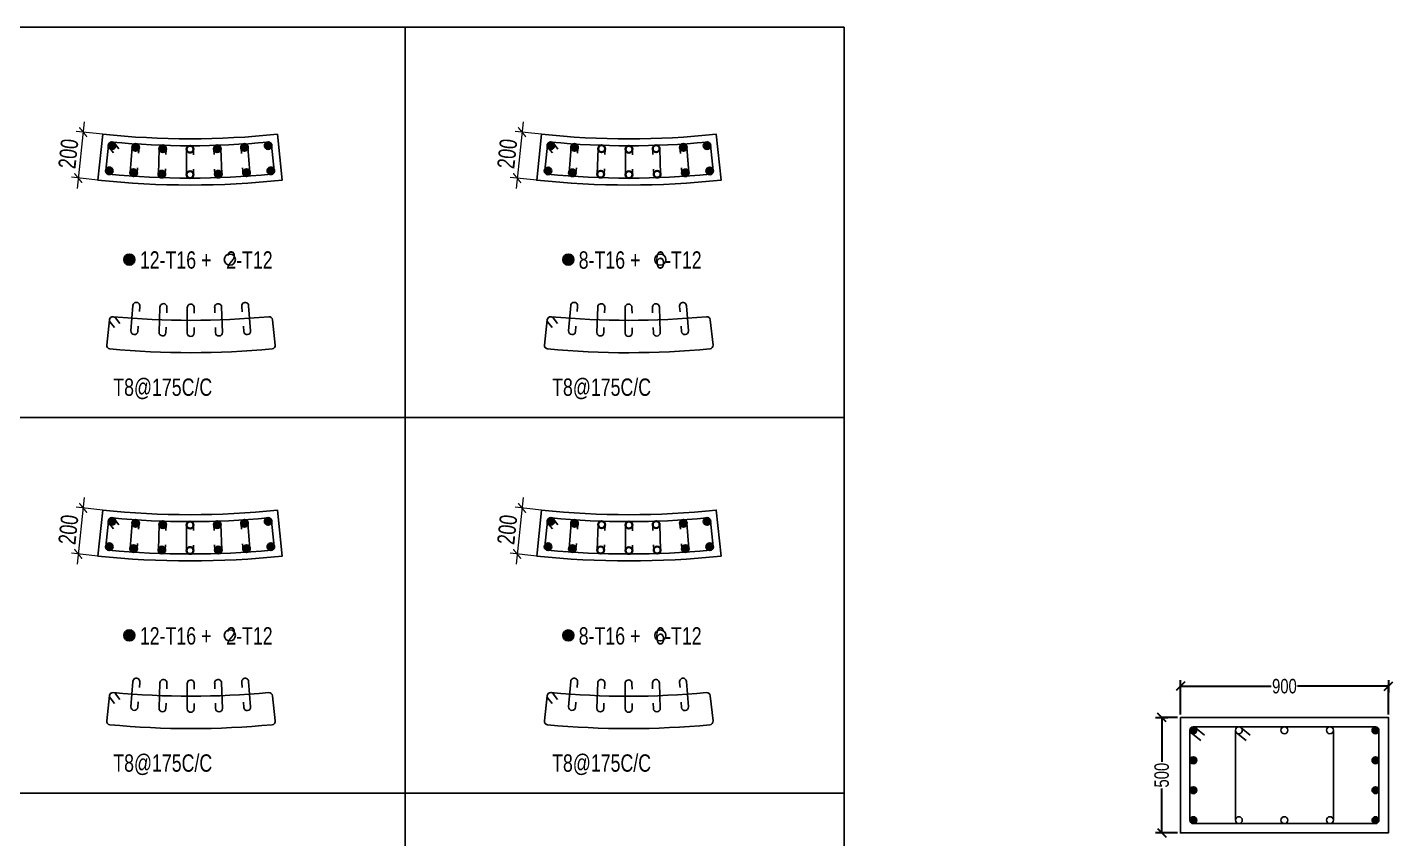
# Model space of a CAD drawing. Header units: millimetres. Extents: x 356 to 40629, y 2473 to 64837.
# Drawn here: x 33773 to 39685, y 5788 to 9299 of the extents above; entities that cross this region are included whole.
import ezdxf

# ---------------------------------------------------------------- set-up
doc = ezdxf.new("R2010")
doc.units = ezdxf.units.MM
for name, color, linetype in [('-S-HIGHER DIA REINF.', 3, 'Continuous'), ('COL', 5, 'Continuous'), ('S-TIES', 3, 'Continuous'), ('STR-RC WALL', 4, 'Continuous'), ('TABLE', 11, 'Continuous'), ('Ties', 3, 'Continuous'), ('TXT1', 4, 'Continuous')]:
    doc.layers.add(name, color=color, linetype=linetype)
for name, color, linetype, lineweight in [('STR-COL-DIM', 8, 'Continuous', 18), ('STR-LEVEL TEXT', 110, 'Continuous', 30), ('T-COLUMN REINF.', 3, 'Continuous', 35), ('TEXT', 4, 'Continuous', 20)]:
    doc.layers.add(name, color=color, linetype=linetype, lineweight=lineweight)
doc.styles.add('EL', font='swisscl.ttf')
doc.styles.add('SOBHA', font='swisscl.ttf')
doc.styles.add('sobha sed', font='swisscl.ttf')
doc.dimstyles.new('S-25', dxfattribs={"dimscale": 25, "dimtxt": 2.5, "dimasz": 1.5, "dimexe": 0.25, "dimexo": 0.5, "dimgap": 0.1, "dimtad": 0, "dimdec": 0, "dimrnd": 0.0005, "dimzin": 0, "dimdsep": 46, "dimtxsty": 'SOBHA', "dimblk": 'OBLIQUE', "dimcen": 0.09, "dimclrd": 8, "dimclre": 8, "dimclrt": 6, "dimadec": 0, "dimazin": 0, "dimtfac": 1, "dimtdec": 0, "dimtofl": 0, "dimtmove": 0, "dimatfit": 3, "dimfxl": 0.18, "dimtolj": 1, "dimtzin": 0, "dimlwd": -1, "dimlwe": -1, "dimarcsym": 0})
doc.dimstyles.new('S-30', dxfattribs={"dimscale": 30, "dimtxt": 2.5, "dimasz": 1.25, "dimexe": 1, "dimexo": 0, "dimgap": 0.5, "dimtad": 1, "dimdec": 0, "dimrnd": 0.0005, "dimzin": 0, "dimdsep": 46, "dimtxsty": 'EL', "dimblk": 'ARCHTICK', "dimcen": 0.09, "dimdle": 1.5, "dimclrd": 251, "dimclre": 251, "dimclrt": 6, "dimadec": 0, "dimazin": 0, "dimtfac": 1, "dimtdec": 0, "dimtofl": 0, "dimtmove": 0, "dimatfit": 3, "dimfxl": 2, "dimtolj": 1, "dimtzin": 0, "dimlwd": -1, "dimlwe": -1, "dimarcsym": 0})

# ---------------------------------------------------------------- blocks, each defined once
blk = doc.blocks.new('_ArchTick')
at = {"color": 0, "linetype": 'ByBlock', "const_width": 0.15}
blk.add_lwpolyline([(-0.5, -0.5), (0.5, 0.5)], dxfattribs=at)
blk = doc.blocks.new('*D488')
at = {"layer": 'TEXT', "color": 251, "linetype": 'Continuous', "transparency": 16777216}
for p, q in [((34099.97539760636, 7210.016190717952), (33985.43041160891, 7222.268593620201)), ((34020.04640571008, 7263.82256999296), (33989.19896915455, 6975.436755675554)), ((34078.70028238529, 7011.11987670237), (33964.15529638785, 7023.372279604619))]:
    blk.add_line(p, q, dxfattribs=at)
at = {"layer": 'TEXT', "color": 251, "transparency": 16777216, "xscale": 37.5, "yscale": 37.5, "zscale": 37.5}
for p, rotation in [((34015.26024504285, 7219.077819842048), 83.89452273204304), ((33993.98512982179, 7020.181505826466), 263.894522732043)]:
    blk.add_blockref('_ArchTick', p, dxfattribs=dict(at, rotation=rotation))
at = {"layer": 'TEXT', "color": 6, "transparency": 16777216, "insert": (33951.51639648759, 7125.310222900963), "char_height": 75, "attachment_point": 5, "rotation": 83.89452273204301, "style": 'EL'}
blk.add_mtext('\\A1;200', dxfattribs=at)
blk = doc.blocks.new('*D491')
at = {"layer": 'TEXT', "color": 251, "linetype": 'Continuous', "transparency": 16777216}
for p, q in [((34020.04640571009, 8890.069092058024), (33989.19896915456, 8601.683277740616)), ((34099.97539760636, 8836.262712783016), (33985.43041160892, 8848.515115685264)), ((34078.70028238529, 8637.366398767432), (33964.15529638785, 8649.618801669681))]:
    blk.add_line(p, q, dxfattribs=at)
at = {"layer": 'TEXT', "color": 251, "transparency": 16777216, "xscale": 37.5, "yscale": 37.5, "zscale": 37.5}
for p, rotation in [((34015.26024504286, 8845.324341907111), 83.89452273204304), ((33993.98512982179, 8646.428027891528), 263.894522732043)]:
    blk.add_blockref('_ArchTick', p, dxfattribs=dict(at, rotation=rotation))
at = {"layer": 'TEXT', "color": 6, "transparency": 16777216, "insert": (33951.5163964876, 8751.556744966028), "char_height": 75, "attachment_point": 5, "rotation": 83.89452273204301, "style": 'EL'}
blk.add_mtext('\\A1;200', dxfattribs=at)
blk = doc.blocks.new('*D495')
at = {"layer": 'TEXT', "color": 251, "linetype": 'Continuous', "transparency": 16777216}
for p, q in [((35999.97539760635, 7209.931905444924), (35885.43041160897, 7222.184308347151)), ((35920.04640571014, 7263.738284719913), (35889.19896915464, 6975.352470402505)), ((35978.70028238531, 7011.035591429339), (35864.15529638793, 7023.287994331567))]:
    blk.add_line(p, q, dxfattribs=at)
at = {"layer": 'TEXT', "color": 251, "transparency": 16777216, "xscale": 37.5, "yscale": 37.5, "zscale": 37.5}
for p, rotation in [((35915.26024504291, 7218.993534569001), 83.89452273205129), ((35893.98512982187, 7020.097220553417), 263.8945227320513)]:
    blk.add_blockref('_ArchTick', p, dxfattribs=dict(at, rotation=rotation))
at = {"layer": 'TEXT', "color": 6, "transparency": 16777216, "insert": (35851.51639648767, 7125.225937627909), "char_height": 75, "attachment_point": 5, "rotation": 83.89452273205131, "style": 'EL'}
blk.add_mtext('\\A1;200', dxfattribs=at)
blk = doc.blocks.new('*D432')
at = {"layer": 'TEXT', "color": 251, "linetype": 'Continuous', "transparency": 16777216}
for p, q in [((35920.04640571005, 8889.984806785053), (35889.19896915456, 8601.598992467649)), ((35999.9753976063, 8836.178427510062), (35885.43041160888, 8848.430830412291)), ((35978.70028238526, 8637.282113494479), (35864.15529638784, 8649.534516396709))]:
    blk.add_line(p, q, dxfattribs=at)
at = {"layer": 'TEXT', "color": 251, "transparency": 16777216, "xscale": 37.5, "yscale": 37.5, "zscale": 37.5}
for p, rotation in [((35915.26024504283, 8845.240056634142), 83.89452273205129), ((35893.98512982179, 8646.34374261856), 263.8945227320513)]:
    blk.add_blockref('_ArchTick', p, dxfattribs=dict(at, rotation=rotation))
at = {"layer": 'TEXT', "color": 6, "transparency": 16777216, "insert": (35851.51639648758, 8751.472459693046), "char_height": 75, "attachment_point": 5, "rotation": 83.89452273205131, "style": 'EL'}
blk.add_mtext('\\A1;200', dxfattribs=at)
blk = doc.blocks.new('_Oblique')
at = {"color": 0, "linetype": 'ByBlock', "lineweight": -2}
for p, q in [((-0.5, -0.5), (0.5, 0.5)), ((3e-16, 0.7071067811865475), (-2e-16, -0.7071067811865475))]:
    blk.add_line(p, q, dxfattribs=at)
blk = doc.blocks.new('*D435')
at = {"layer": 'STR-LEVEL TEXT', "color": 8, "transparency": 16777216}
for p, q in [((38753.45816377974, 6312.869012351438), (38678.34418119356, 6312.869012351438)), ((38684.59418119356, 6312.869012351438), (38684.59418119356, 6119.984838039509)), ((38684.59418119356, 5812.869012351435), (38684.59418119356, 6005.753186663362)), ((38753.45816377974, 5812.869012351435), (38678.34418119356, 5812.869012351435))]:
    blk.add_line(p, q, dxfattribs=at)
at = {"layer": 'STR-LEVEL TEXT', "color": 8, "transparency": 16777216, "xscale": 37.5, "yscale": 37.5, "zscale": 37.5}
for p, rotation in [((38684.59418119356, 6312.869012351438), 90), ((38684.59418119356, 5812.869012351435), 270)]:
    blk.add_blockref('_Oblique', p, dxfattribs=dict(at, rotation=rotation))
at = {"layer": 'STR-LEVEL TEXT', "color": 6, "transparency": 16777216, "insert": (38684.59418119355, 6062.869012351423), "char_height": 62.5, "attachment_point": 5, "rotation": 90, "style": 'SOBHA'}
blk.add_mtext('\\A1;500', dxfattribs=at)
blk = doc.blocks.new('*D436')
at = {"layer": 'STR-LEVEL TEXT', "color": 8, "transparency": 16777216}
for p, q in [((38765.95816377972, 6325.369012351405), (38765.95816377972, 6453.993812971583)), ((38765.95816377972, 6447.743812971584), (39158.73994621747, 6447.743812971584)), ((39665.95816377972, 6447.743812971584), (39273.17638134197, 6447.743812971584)), ((39665.95816377972, 6325.369012351433), (39665.95816377972, 6453.993812971583))]:
    blk.add_line(p, q, dxfattribs=at)
at = {"layer": 'STR-LEVEL TEXT', "color": 8, "transparency": 16777216, "xscale": 37.5, "yscale": 37.5, "zscale": 37.5, "rotation": 180}
blk.add_blockref('_Oblique', (38765.95816377972, 6447.743812971584), dxfattribs=at)
at = {"layer": 'STR-LEVEL TEXT', "color": 8, "transparency": 16777216, "xscale": 37.5, "yscale": 37.5, "zscale": 37.5}
blk.add_blockref('_Oblique', (39665.95816377972, 6447.743812971584), dxfattribs=at)
at = {"layer": 'STR-LEVEL TEXT', "color": 6, "transparency": 16777216, "insert": (39215.95816377972, 6447.743812971584), "char_height": 62.5, "attachment_point": 5, "style": 'SOBHA'}
blk.add_mtext('\\A1;900', dxfattribs=at)

msp = doc.modelspace()

# ---------------------------------------------------------------- hatches: boundary and pattern name
at = {"layer": '-S-HIGHER DIA REINF.'}
h = msp.add_hatch(color=256, dxfattribs=at)
h.dxf.hatch_style = 1
h.paths.add_polyline_path([(34137.0306972904, 8772.336248058748, 1), (34142.90447833682, 8801.75560726689, 1)])
h = msp.add_hatch(color=256, dxfattribs=at)
h.dxf.hatch_style = 1
h.paths.add_polyline_path([(34239.5845288749, 8764.204918616388, 1), (34245.45830992133, 8793.62427782453, 1)])
h = msp.add_hatch(color=256, dxfattribs=at)
h.dxf.hatch_style = 1
h.paths.add_polyline_path([(34356.9131339665, 8758.498942448912, 1), (34362.78691501292, 8787.918301657057, 1)])
h = msp.add_hatch(color=256, dxfattribs=at)
h.dxf.hatch_style = 1
h.paths.add_polyline_path([(34593.42292266746, 8758.84959035698, 1), (34599.29670371388, 8788.268949565123, 1)])
h = msp.add_hatch(color=256, dxfattribs=at)
h.dxf.hatch_style = 1
h.paths.add_polyline_path([(34710.7590929034, 8764.39782350923, 1), (34716.63287394982, 8793.817182717374, 1)])
h = msp.add_hatch(color=256, dxfattribs=at)
h.dxf.hatch_style = 1
h.paths.add_polyline_path([(34819.20083144542, 8772.33201098152, -1), (34813.327050399, 8801.75137018966, -1)])
h = msp.add_hatch(color=256, dxfattribs=at)
h.dxf.hatch_style = 1
h.paths.add_polyline_path([(36037.03069729034, 8772.251962785793, 1), (36042.90447833677, 8801.671321993936, 1)])
h = msp.add_hatch(color=256, dxfattribs=at)
h.dxf.hatch_style = 1
h.paths.add_polyline_path([(36139.58452887486, 8764.120633343431, 1), (36145.45830992129, 8793.539992551576, 1)])
h = msp.add_hatch(color=256, dxfattribs=at)
h.dxf.hatch_style = 1
h.paths.add_polyline_path([(36610.75909290334, 8764.313538236276, 1), (36616.63287394977, 8793.732897444419, 1)])
h = msp.add_hatch(color=256, dxfattribs=at)
h.dxf.hatch_style = 1
h.paths.add_polyline_path([(36719.20083144537, 8772.247725708565, -1), (36713.32705039894, 8801.667084916708, -1)])
h = msp.add_hatch(color=256, dxfattribs=at)
h.dxf.hatch_style = 1
h.paths.add_polyline_path([(34128.19267400398, 8692.631488334586, -1), (34128.33531876449, 8662.631827461979, -1)])
h = msp.add_hatch(color=256, dxfattribs=at)
h.dxf.hatch_style = 1
h.paths.add_polyline_path([(34827.9245591158, 8692.631619775068, 1), (34827.78191435532, 8662.631958902459, 1)])
h = msp.add_hatch(color=256, dxfattribs=at)
h.dxf.hatch_style = 1
h.paths.add_polyline_path([(36028.19267400391, 8692.547203061633, -1), (36028.33531876443, 8662.547542189024, -1)])
h = msp.add_hatch(color=256, dxfattribs=at)
h.dxf.hatch_style = 1
h.paths.add_polyline_path([(36727.92455911574, 8692.547334502113, 1), (36727.78191435526, 8662.547673629504, 1)])
h = msp.add_hatch(color=256, dxfattribs=at)
h.dxf.hatch_style = 1
h.paths.add_polyline_path([(34230.68817144866, 8654.490611611278, 1), (34236.56195249508, 8683.90997081942, 1)])
h = msp.add_hatch(color=256, dxfattribs=at)
h.dxf.hatch_style = 1
h.paths.add_polyline_path([(34352.83448653595, 8649.218866802426, 1), (34358.70826758237, 8678.63822601057, 1)])
h = msp.add_hatch(color=256, dxfattribs=at)
h.dxf.hatch_style = 1
h.paths.add_polyline_path([(34597.34498230425, 8649.054505438846, 1), (34603.21876335068, 8678.473864646987, 1)])
h = msp.add_hatch(color=256, dxfattribs=at)
h.dxf.hatch_style = 1
h.paths.add_polyline_path([(34719.54020356479, 8654.49829888154, 1), (34725.41398461121, 8683.917658089684, 1)])
h = msp.add_hatch(color=256, dxfattribs=at)
h.dxf.hatch_style = 1
h.paths.add_polyline_path([(36130.68817144862, 8654.406326338323, 1), (36136.56195249504, 8683.825685546466, 1)])
h = msp.add_hatch(color=256, dxfattribs=at)
h.dxf.hatch_style = 1
h.paths.add_polyline_path([(36619.50028819183, 8654.286360591062, 1), (36625.37406923825, 8683.705719799204, 1)])
h = msp.add_hatch(color=256, dxfattribs=at)
h.dxf.hatch_style = 1
h.paths.add_polyline_path([(34137.0306972904, 7146.089725993684, 1), (34142.90447833682, 7175.509085201827, 1)])
h = msp.add_hatch(color=256, dxfattribs=at)
h.dxf.hatch_style = 1
h.paths.add_polyline_path([(34239.5845288749, 7137.958396551325, 1), (34245.45830992133, 7167.377755759467, 1)])
h = msp.add_hatch(color=256, dxfattribs=at)
h.dxf.hatch_style = 1
h.paths.add_polyline_path([(34356.9131339665, 7132.252420383849, 1), (34362.78691501292, 7161.671779591992, 1)])
h = msp.add_hatch(color=256, dxfattribs=at)
h.dxf.hatch_style = 1
h.paths.add_polyline_path([(34593.42292266746, 7132.603068291917, 1), (34599.29670371388, 7162.022427500061, 1)])
h = msp.add_hatch(color=256, dxfattribs=at)
h.dxf.hatch_style = 1
h.paths.add_polyline_path([(34710.7590929034, 7138.151301444167, 1), (34716.63287394982, 7167.570660652311, 1)])
h = msp.add_hatch(color=256, dxfattribs=at)
h.dxf.hatch_style = 1
h.paths.add_polyline_path([(34819.20083144542, 7146.085488916456, -1), (34813.327050399, 7175.504848124599, -1)])
h = msp.add_hatch(color=256, dxfattribs=at)
h.dxf.hatch_style = 1
h.paths.add_polyline_path([(36037.0306972904, 7146.005440720657, 1), (36042.90447833682, 7175.4247999288, 1)])
h = msp.add_hatch(color=256, dxfattribs=at)
h.dxf.hatch_style = 1
h.paths.add_polyline_path([(36139.58452887492, 7137.874111278297, 1), (36145.45830992134, 7167.29347048644, 1)])
h = msp.add_hatch(color=256, dxfattribs=at)
h.dxf.hatch_style = 1
h.paths.add_polyline_path([(36610.7590929034, 7138.067016171141, 1), (36616.63287394982, 7167.486375379283, 1)])
h = msp.add_hatch(color=256, dxfattribs=at)
h.dxf.hatch_style = 1
h.paths.add_polyline_path([(36719.20083144542, 7146.001203643429, -1), (36713.327050399, 7175.420562851572, -1)])
h = msp.add_hatch(color=256, dxfattribs=at)
h.dxf.hatch_style = 1
h.paths.add_polyline_path([(34128.19267400398, 7066.384966269523, -1), (34128.33531876449, 7036.385305396916, -1)])
h = msp.add_hatch(color=256, dxfattribs=at)
h.dxf.hatch_style = 1
h.paths.add_polyline_path([(34230.68817144866, 7028.244089546216, 1), (34236.56195249508, 7057.663448754358, 1)])
h = msp.add_hatch(color=256, dxfattribs=at)
h.dxf.hatch_style = 1
h.paths.add_polyline_path([(34352.83448653595, 7022.972344737365, 1), (34358.70826758237, 7052.391703945507, 1)])
h = msp.add_hatch(color=256, dxfattribs=at)
h.dxf.hatch_style = 1
h.paths.add_polyline_path([(34597.34498230425, 7022.80798337378, 1), (34603.21876335068, 7052.227342581923, 1)])
h = msp.add_hatch(color=256, dxfattribs=at)
h.dxf.hatch_style = 1
h.paths.add_polyline_path([(34719.54020356479, 7028.251776816478, 1), (34725.41398461121, 7057.67113602462, 1)])
h = msp.add_hatch(color=256, dxfattribs=at)
h.dxf.hatch_style = 1
h.paths.add_polyline_path([(34827.9245591158, 7066.385097710003, 1), (34827.78191435532, 7036.385436837396, 1)])
h = msp.add_hatch(color=256, dxfattribs=at)
h.dxf.hatch_style = 1
h.paths.add_polyline_path([(36028.19267400397, 7066.300680996495, -1), (36028.33531876449, 7036.30102012389, -1)])
h = msp.add_hatch(color=256, dxfattribs=at)
h.dxf.hatch_style = 1
h.paths.add_polyline_path([(36130.68817144867, 7028.159804273187, 1), (36136.5619524951, 7057.57916348133, 1)])
h = msp.add_hatch(color=256, dxfattribs=at)
h.dxf.hatch_style = 1
h.paths.add_polyline_path([(36619.50028819188, 7028.039838525927, 1), (36625.37406923831, 7057.45919773407, 1)])
h = msp.add_hatch(color=256, dxfattribs=at)
h.dxf.hatch_style = 1
h.paths.add_polyline_path([(36727.9245591158, 7066.300812436975, 1), (36727.78191435531, 7036.301151564369, 1)])
at = {"layer": 'S-TIES', "ltscale": 7}
h = msp.add_hatch(color=256, dxfattribs=at)
h.dxf.hatch_style = 1
edge = h.paths.add_edge_path()
edge.add_arc((34215.42881684723, 8293.81668276629), 24, 0, 360)
h = msp.add_hatch(color=256, dxfattribs=at)
h.dxf.hatch_style = 1
edge = h.paths.add_edge_path()
edge.add_arc((36115.42881684718, 8293.731528573095), 24, 0, 360)
h = msp.add_hatch(color=256, dxfattribs=at)
h.dxf.hatch_style = 1
edge = h.paths.add_edge_path()
edge.add_arc((34215.42881684723, 6667.570160701226), 24, 0, 360)
h = msp.add_hatch(color=256, dxfattribs=at)
h.dxf.hatch_style = 1
edge = h.paths.add_edge_path()
edge.add_arc((36115.42881684723, 6667.485006507961), 24, 0, 360)
h = msp.add_hatch(color=256, dxfattribs=at)
h.dxf.hatch_style = 1
edge = h.paths.add_edge_path()
edge.add_arc((38821.53039317767, 6257.347709705407), 15, 0, 360)
h = msp.add_hatch(color=256, dxfattribs=at)
h.dxf.hatch_style = 1
edge = h.paths.add_edge_path()
edge.add_arc((39610.38593438177, 6257.347709705407), 15, 0, 360)
h = msp.add_hatch(color=256, dxfattribs=at)
h.dxf.hatch_style = 1
edge = h.paths.add_edge_path()
edge.add_arc((38821.59783188908, 6127.648415841448), 15, 0, 360)
h = msp.add_hatch(color=256, dxfattribs=at)
h.dxf.hatch_style = 1
edge = h.paths.add_edge_path()
edge.add_arc((39610.31849567035, 6127.648415841448), 15, 180, 540, ccw=False)
h = msp.add_hatch(color=256, dxfattribs=at)
h.dxf.hatch_style = 1
edge = h.paths.add_edge_path()
edge.add_arc((38821.5843441468, 5997.949121977488), 15, 0, 360)
h = msp.add_hatch(color=256, dxfattribs=at)
h.dxf.hatch_style = 1
edge = h.paths.add_edge_path()
edge.add_arc((39610.33198341264, 5997.949121977488), 15, 180, 540, ccw=False)
h = msp.add_hatch(color=256, dxfattribs=at)
h.dxf.hatch_style = 1
edge = h.paths.add_edge_path()
edge.add_arc((38821.61131963136, 5868.249828113529), 15, 0, 360)
h = msp.add_hatch(color=256, dxfattribs=at)
h.dxf.hatch_style = 1
edge = h.paths.add_edge_path()
edge.add_arc((39610.30500792807, 5868.249828113529), 15, 0, 360)

# ---------------------------------------------------------------- linework, layer by layer
at = {"layer": 'COL', "elevation": -1.43008096e-08}
msp.add_lwpolyline([(38765.95816377972, 6312.869012351434), (39665.95816377972, 6312.869012351434), (39665.95816377972, 5812.869012351433), (38765.95816377972, 5812.869012351433)], close=True, dxfattribs=at)
at = {"layer": 'S-TIES', "ltscale": 7}
for points, elevation in [([(38821.61131963136, 5853.249828113529), (39610.38593438177, 5853.249828113529, 0.4142135623730951), (39625.38593438177, 5868.249828113529), (39625.38593438177, 6257.347709705407, 0.4142135623730951), (39610.38593438177, 6272.347709705407), (38821.61131963136, 6272.347709705407, 0.4142135623730951), (38806.61131963136, 6257.347709705407), (38806.61131963136, 5868.249828113529, 0.4142135623730951)], -2.51503605e-08), ([(39018.74427847869, 6272.347709705407), (39413.17204908074, 6272.347709705407, -0.4142135623730951), (39428.17204908074, 6257.347709705407), (39428.17204908074, 5868.390314997459, -0.4142135623730951), (39413.17204908074, 5853.39031499746), (39018.74427847869, 5853.39031499746, -0.4142135623730951), (39003.74427847869, 5868.390314997459), (39003.74427847869, 6257.347709705407, -0.4142135623730951)], 5.52671062e-08)]:
    msp.add_lwpolyline(points, format="xyb", close=True, dxfattribs=dict(at, elevation=elevation))
for points, elevation in [([(38831.57816107108, 6268.485140309199), (38870.38780977486, 6236.319124252762)], 5.52671062e-08), ([(39028.71111991838, 6268.485140309213), (39067.52076862217, 6236.319124252777)], 1.356845729e-07), ([(38811.55161045029, 6246.148428686423), (38853.72693582533, 6212.630920396414)], 5.52671062e-08), ([(39008.68456929758, 6246.148428686439), (39050.85989467264, 6212.630920396428)], 1.356845729e-07)]:
    msp.add_lwpolyline(points, dxfattribs=dict(at, elevation=elevation))
for centre, radius in [((34215.42881684723, 8293.816682766259, 1.345959934e-07), 24), ((34650.43450370637, 8293.816682766259, 1.345959934e-07), 24), ((36115.42881684718, 8293.731528573067, 1.000639683e-07), 24), ((36514.38626985964, 8293.731528573067, 1.000639683e-07), 24), ((34215.42881684723, 6667.570160701195, 7.03031187e-08), 24), ((34650.43450370637, 6667.570160701195, 7.03031187e-08), 24), ((36115.42881684723, 6667.485006507931, 1.576003467e-07), 24), ((36514.3862698597, 6667.485006507931, 1.576003467e-07), 24), ((38821.53039317767, 6257.347709705407, 5.52671062e-08), 15), ((39018.74427847869, 6257.347709705407, 5.52671062e-08), 15), ((39215.95816377972, 6257.347709705407, 5.52671062e-08), 15), ((39413.17204908074, 6257.347709705407, 5.52671062e-08), 15), ((39610.38593438177, 6257.347709705407, 5.52671062e-08), 15), ((38821.59783188908, 6127.648415841448, 5.52671062e-08), 15), ((39610.31849567035, 6127.648415841448, 5.52671062e-08), 15), ((38821.5843441468, 5997.949121977488, 5.52671062e-08), 15), ((39610.33198341264, 5997.949121977488, 5.52671062e-08), 15), ((38821.61131963136, 5868.249828113529, 5.52671062e-08), 15), ((39018.74427847869, 5868.390314997459, 5.52671062e-08), 15), ((39215.95816377972, 5868.390314997459, 5.52671062e-08), 15), ((39413.17204908074, 5868.390314997459, 5.52671062e-08), 15), ((39610.30500792807, 5868.249828113529, 5.52671062e-08), 15)]:
    msp.add_circle(centre, radius, dxfattribs=at)
at = {"layer": 'STR-RC WALL'}
for points, elevation in [([(34099.97539760636, 8836.262712783016, 0.0529148986750746), (34856.30139693288, 8836.262712783016), (34877.37099514645, 8637.375624228453, -0.0529231911952471), (34078.70028238529, 8637.366398767432)], 2.568352456e-07), ([(35999.97539760629, 8836.178427510062, 0.0529148986750746), (36756.30139693283, 8836.178427510062), (36777.37099514639, 8637.291338955498, -0.0529231911952471), (35978.70028238525, 8637.282113494475)], 2.223032204e-07), ([(34099.97539760636, 7210.016190717952, 0.0529148986750746), (34856.30139693288, 7210.016190717952), (34877.37099514645, 7011.129102163391, -0.0529231911952471), (34078.70028238529, 7011.11987670237)], 1.925423708e-07), ([(35999.97539760634, 7209.931905444924, 0.0529148986750746), (36756.30139693288, 7209.931905444924), (36777.37099514645, 7011.044816890363, -0.0529231911952471), (35978.7002823853, 7011.035591429342)], 2.798395989e-07)]:
    msp.add_lwpolyline(points, format="xyb", close=True, dxfattribs=dict(at, elevation=elevation))
at = {"layer": 'T-COLUMN REINF.', "color": 3}
for centre, radius in [((34139.96758781361, 8787.04592766282, 2.568352456e-07), 14.99999999999999), ((34139.96758781352, 8787.045927661175, 2.568352456e-07), 14.99999999999999), ((34242.52141939811, 8778.914598220457, 2.568352456e-07), 14.99999999999999), ((34242.52141939803, 8778.914598218815, 2.568352456e-07), 14.99999999999999), ((34359.8500244898, 8773.208622054628, 2.568352456e-07), 14.99999999999999), ((34359.85002448971, 8773.208622052984, 2.568352456e-07), 14.99999999999999), ((34477.99705401899, 8771.31750037484, 2.568352456e-07), 14.99999999999999), ((34477.9970540189, 8771.317500373198, 2.568352456e-07), 14.99999999999999), ((34595.9706526465, 8773.289260086569, 2.568352456e-07), 14.99999999999999), ((34595.97065264641, 8773.289260084925, 2.568352456e-07), 14.99999999999999), ((34713.69598342661, 8779.1075031133, 2.568352456e-07), 14.99999999999999), ((34713.69598342652, 8779.107503111658, 2.568352456e-07), 14.99999999999999), ((34816.26394092218, 8787.04169058559, 2.568352456e-07), 14.99999999999999), ((34816.2639409223, 8787.041690583945, 2.568352456e-07), 14.99999999999999), ((36039.96758781355, 8786.961642389864, 2.223032204e-07), 14.99999999999999), ((36039.96758781347, 8786.96164238822, 2.223032204e-07), 14.99999999999999), ((36142.52141939804, 8778.830312947503, 2.223032204e-07), 14.99999999999999), ((36142.52141939799, 8778.83031294586, 2.223032204e-07), 14.99999999999999), ((36259.85002448974, 8773.124336781673, 2.223032204e-07), 14.99999999999999), ((36259.85002448965, 8773.124336780029, 2.223032204e-07), 14.99999999999999), ((36377.99705401892, 8771.233215101887, 2.223032204e-07), 14.99999999999999), ((36377.99705401886, 8771.233215100243, 2.223032204e-07), 14.99999999999999), ((36495.97065264644, 8773.204974813614, 2.223032204e-07), 14.99999999999999), ((36495.97065264635, 8773.204974811972, 2.223032204e-07), 14.99999999999999), ((36613.69598342655, 8779.023217840348, 2.223032204e-07), 14.99999999999999), ((36613.69598342647, 8779.023217838703, 2.223032204e-07), 14.99999999999999), ((36716.26394092212, 8786.957405312636, 2.223032204e-07), 14.99999999999999), ((36716.26394092224, 8786.957405310992, 2.223032204e-07), 14.99999999999999), ((34128.26399638423, 8677.631657898277, 2.568352456e-07), 15), ((34128.26399638447, 8677.631657899905, 2.568352456e-07), 15), ((34827.85323673559, 8677.631789338757, 2.568352456e-07), 15), ((34827.85323673536, 8677.631789340387, 2.568352456e-07), 15), ((36028.26399638419, 8677.54737262532, 2.223032204e-07), 15), ((36028.26399638442, 8677.547372626952, 2.223032204e-07), 15), ((36727.85323673553, 8677.5475040658, 2.223032204e-07), 15), ((36727.8532367353, 8677.547504067432, 2.223032204e-07), 15), ((34233.62506197187, 8669.20029121535, 2.568352456e-07), 14.99999999999999), ((34233.62506197178, 8669.200291213705, 2.568352456e-07), 14.99999999999999), ((34355.77325697964, 8663.227322374873, 2.568352456e-07), 14.99999999999999), ((34355.77325697956, 8663.227322373228, 2.568352456e-07), 14.99999999999999), ((34477.99218134411, 8661.236909828798, 2.568352456e-07), 14.99999999999999), ((34477.99218134402, 8661.236909827154, 2.568352456e-07), 14.99999999999999), ((34600.32908699227, 8663.231168051347, 2.568352456e-07), 14.99999999999999), ((34600.32908699218, 8663.231168049702, 2.568352456e-07), 14.99999999999999), ((34722.477094088, 8669.207978485612, 2.568352456e-07), 14.99999999999999), ((34722.47709408792, 8669.207978483966, 2.568352456e-07), 14.99999999999999), ((36133.6250619718, 8669.116005942395, 2.223032204e-07), 14.99999999999999), ((36133.62506197174, 8669.11600594075, 2.223032204e-07), 14.99999999999999), ((36255.77325697959, 8663.143037101918, 2.223032204e-07), 14.99999999999999), ((36255.7732569795, 8663.143037100273, 2.223032204e-07), 14.99999999999999), ((36377.99218134404, 8661.152624555843, 2.223032204e-07), 14.99999999999999), ((36377.99218134398, 8661.152624554199, 2.223032204e-07), 14.99999999999999), ((36500.32908699222, 8663.14688277839, 2.223032204e-07), 14.99999999999999), ((36500.32908699213, 8663.146882776748, 2.223032204e-07), 14.99999999999999), ((36622.47709408795, 8669.123693212658, 2.223032204e-07), 14.99999999999999), ((36622.47709408786, 8669.123693211011, 2.223032204e-07), 14.99999999999999), ((34139.96758781361, 7160.799405597756, 1.925423708e-07), 14.99999999999999), ((34139.96758781352, 7160.799405596112, 1.925423708e-07), 14.99999999999999), ((34242.52141939811, 7152.668076155396, 1.925423708e-07), 14.99999999999999), ((34242.52141939803, 7152.668076153751, 1.925423708e-07), 14.99999999999999), ((34359.8500244898, 7146.962099989565, 1.925423708e-07), 14.99999999999999), ((34359.85002448971, 7146.962099987921, 1.925423708e-07), 14.99999999999999), ((34477.99705401899, 7145.070978309779, 1.925423708e-07), 14.99999999999999), ((34477.9970540189, 7145.070978308135, 1.925423708e-07), 14.99999999999999), ((34595.9706526465, 7147.042738021506, 1.925423708e-07), 14.99999999999999), ((34595.97065264641, 7147.042738019862, 1.925423708e-07), 14.99999999999999), ((34713.69598342661, 7152.860981048239, 1.925423708e-07), 14.99999999999999), ((34713.69598342652, 7152.860981046595, 1.925423708e-07), 14.99999999999999), ((34816.26394092218, 7160.795168520528, 1.925423708e-07), 14.99999999999999), ((34816.2639409223, 7160.795168518884, 1.925423708e-07), 14.99999999999999), ((36039.96758781361, 7160.715120324728, 2.798395989e-07), 14.99999999999999), ((36039.96758781352, 7160.715120323084, 2.798395989e-07), 14.99999999999999), ((36142.5214193981, 7152.583790882369, 2.798395989e-07), 14.99999999999999), ((36142.52141939804, 7152.583790880725, 2.798395989e-07), 14.99999999999999), ((36259.8500244898, 7146.877814716538, 2.798395989e-07), 14.99999999999999), ((36259.85002448971, 7146.877814714894, 2.798395989e-07), 14.99999999999999), ((36377.99705401898, 7144.986693036752, 2.798395989e-07), 14.99999999999999), ((36377.99705401892, 7144.986693035107, 2.798395989e-07), 14.99999999999999), ((36495.9706526465, 7146.958452748478, 2.798395989e-07), 14.99999999999999), ((36495.97065264641, 7146.958452746834, 2.798395989e-07), 14.99999999999999), ((36613.69598342661, 7152.776695775212, 2.798395989e-07), 14.99999999999999), ((36613.69598342652, 7152.776695773567, 2.798395989e-07), 14.99999999999999), ((36716.26394092218, 7160.7108832475, 2.798395989e-07), 14.99999999999999), ((36716.2639409223, 7160.710883245856, 2.798395989e-07), 14.99999999999999), ((34128.26399638423, 7051.385135833212, 1.925423708e-07), 15), ((34128.26399638447, 7051.385135834841, 1.925423708e-07), 15), ((34233.62506197187, 7042.953769150287, 1.925423708e-07), 14.99999999999999), ((34233.62506197178, 7042.953769148642, 1.925423708e-07), 14.99999999999999), ((34355.77325697964, 7036.98080030981, 1.925423708e-07), 14.99999999999999), ((34355.77325697956, 7036.980800308166, 1.925423708e-07), 14.99999999999999), ((34477.99218134411, 7034.990387763736, 1.925423708e-07), 14.99999999999999), ((34477.99218134402, 7034.990387762092, 1.925423708e-07), 14.99999999999999), ((34600.32908699227, 7036.984645986284, 1.925423708e-07), 14.99999999999999), ((34600.32908699218, 7036.98464598464, 1.925423708e-07), 14.99999999999999), ((34722.477094088, 7042.961456420549, 1.925423708e-07), 14.99999999999999), ((34722.47709408792, 7042.961456418905, 1.925423708e-07), 14.99999999999999), ((34827.85323673559, 7051.385267273691, 1.925423708e-07), 15), ((34827.85323673536, 7051.385267275321, 1.925423708e-07), 15), ((36028.26399638424, 7051.300850560185, 2.798395989e-07), 15), ((36028.26399638448, 7051.300850561815, 2.798395989e-07), 15), ((36133.62506197186, 7042.869483877258, 2.798395989e-07), 14.99999999999999), ((36133.6250619718, 7042.869483875614, 2.798395989e-07), 14.99999999999999), ((36255.77325697964, 7036.896515036783, 2.798395989e-07), 14.99999999999999), ((36255.77325697955, 7036.896515035138, 2.798395989e-07), 14.99999999999999), ((36377.9921813441, 7034.906102490707, 2.798395989e-07), 14.99999999999999), ((36377.99218134404, 7034.906102489063, 2.798395989e-07), 14.99999999999999), ((36500.32908699227, 7036.900360713257, 2.798395989e-07), 14.99999999999999), ((36500.32908699218, 7036.900360711612, 2.798395989e-07), 14.99999999999999), ((36622.477094088, 7042.877171147522, 2.798395989e-07), 14.99999999999999), ((36622.47709408792, 7042.877171145878, 2.798395989e-07), 14.99999999999999), ((36727.85323673559, 7051.300982000665, 2.798395989e-07), 15), ((36727.85323673536, 7051.300982002294, 2.798395989e-07), 15)]:
    msp.add_circle(centre, radius, dxfattribs=at)
at = {"layer": 'TABLE', "ltscale": 10}
for p, q in [((22927.06535261956, 9298.602436834912, -6.50740633e-08), (37309.42314492576, 9298.602436835145, 2.373932738e-07)), ((35409.42314492576, 9298.602436835115, 4.180553365e-07), (35409.42314492576, 2472.812448968276, 1.482010094e-07)), ((37309.42314492576, 9298.602436835145, 4.180553365e-07), (37309.42314492576, 2472.812448968276, 1.482010094e-07)), ((22927.06535262026, 7610.95199140804, -6.44012739e-08), (37309.42314492576, 7610.951991408272, 2.29505634e-07)), ((22927.06535261978, 5984.705469343485, 1.382208108e-07), (37309.42314492576, 5984.705469343136, 4.321277187e-07))]:
    msp.add_line(p, q, dxfattribs=at)
at = {"layer": 'Ties', "ltscale": 7}
for points, elevation in [([(34141.36563553236, 8801.980634304618, 0.0467000982771754), (34814.86608033886, 8801.976414745726, -0.4106395888970575), (34831.18047219619, 8788.621910412645), (34842.76977310035, 8679.224365578202, -0.4176797048575884), (34829.25704747304, 8662.709979230809, -0.0468874886480572), (34126.86072389607, 8662.697441270875, -0.4179887826231703), (34113.34907966891, 8679.227044787182), (34125.05267109822, 8788.64131455005, -0.4103462007469122)], 2.568352456e-07), ([(36041.3656355323, 8801.896349031664, 0.0467000982771754), (36714.8660803388, 8801.892129472772, -0.4106395888970575), (36731.18047219613, 8788.53762513969), (36742.76977310029, 8679.140080305247, -0.4176797048575884), (36729.25704747298, 8662.625693957854, -0.0468874886480572), (36026.86072389603, 8662.61315599792, -0.4179887826231703), (36013.34907966883, 8679.142759514227), (36025.05267109817, 8788.557029277095, -0.4103462007469122)], 2.223032204e-07), ([(34145.24162858928, 8046.547582743263, 0.0467000982771754), (34818.74207339578, 8046.543363184373, -0.4106395888970575), (34835.05646525311, 8033.188858851291), (34846.64576615727, 7923.791314016847, -0.4176797048575884), (34833.13304052996, 7907.276927669454, -0.0468874886480572), (34130.736716953, 7907.264389709521, -0.4179887826231703), (34117.22507272583, 7923.793993225825), (34128.92866415514, 8033.208262988695, -0.4103462007469122)], 2.568352456e-07), ([(36040.66848607046, 8046.463297470424, 0.0467000982771754), (36714.16893087696, 8046.459077911533, -0.4106395888970575), (36730.4833227343, 8033.104573578452), (36742.07262363846, 7923.707028744009, -0.4176797048575884), (36728.55989801115, 7907.192642396616, -0.0468874886480572), (36026.1635744342, 7907.180104436682, -0.4179887826231703), (36012.651930207, 7923.709707952987), (36024.35552163634, 8033.123977715858, -0.4103462007469122)], 2.223032204e-07), ([(34141.36563553236, 7175.734112239554, 0.0467000982771754), (34814.86608033886, 7175.729892680664, -0.4106395888970575), (34831.18047219619, 7162.375388347583), (34842.76977310035, 7052.977843513139, -0.4176797048575884), (34829.25704747304, 7036.463457165746, -0.0468874886480572), (34126.86072389607, 7036.450919205812, -0.4179887826231703), (34113.34907966891, 7052.980522722117), (34125.05267109822, 7162.394792484987, -0.4103462007469122)], 1.925423708e-07), ([(36041.36563553236, 7175.649826966526, 0.0467000982771754), (36714.86608033886, 7175.645607407635, -0.4106395888970575), (36731.18047219619, 7162.291103074554), (36742.76977310035, 7052.893558240111, -0.4176797048575884), (36729.25704747304, 7036.379171892718, -0.0468874886480572), (36026.86072389609, 7036.366633932785, -0.4179887826231703), (36013.34907966889, 7052.896237449089), (36025.05267109823, 7162.31050721196, -0.4103462007469122)], 2.798395989e-07), ([(34145.24162858928, 6420.301060678198, 0.0467000982771754), (34818.74207339578, 6420.296841119308, -0.4106395888970575), (34835.05646525311, 6406.942336786227), (34846.64576615727, 6297.544791951785, -0.4176797048575884), (34833.13304052996, 6281.030405604392, -0.0468874886480572), (34130.736716953, 6281.017867644457, -0.4179887826231703), (34117.22507272583, 6297.547471160762), (34128.92866415514, 6406.961740923633, -0.4103462007469122)], 1.925423708e-07), ([(36040.66848607052, 6420.216775405288, 0.0467000982771754), (36714.16893087702, 6420.212555846397, -0.4106395888970575), (36730.48332273435, 6406.858051513316), (36742.07262363852, 6297.460506678874, -0.4176797048575884), (36728.55989801121, 6280.94612033148, -0.0468874886480572), (36026.16357443426, 6280.933582371546, -0.4179887826231703), (36012.65193020706, 6297.463185887851), (36024.3555216364, 6406.877455650722, -0.4103462007469122)], 2.798395989e-07)]:
    msp.add_lwpolyline(points, format="xyb", close=True, dxfattribs=dict(at, elevation=elevation))
for points, elevation in [([(34169.80656074122, 8772.168777032677), (34151.32093171488, 8796.849069111522, 0.9463468510852519), (34127.60468177347, 8778.551308529371), (34146.71871525086, 8755.12734032429)], 2.568352456e-07), ([(34250.44119544913, 8691.018680713687), (34248.58396057845, 8668.094669558568), (34248.58396057842, 8668.094669558554, -0.9864305653783961), (34218.66966571593, 8670.314411267822), (34227.52765860507, 8779.771541456512, -1.08365847032531), (34257.18548114681, 8775.672298502492), (34255.45645143014, 8753.636430757348)], 2.568352456e-07), ([(34371.61594916383, 8685.744468347993), (34370.76559522606, 8662.761072015312), (34370.76559522603, 8662.761072015299, -0.9864305653783961), (34340.78274333097, 8663.667097740437), (34344.83310990879, 8773.407345223992, -1.08365847032531), (34374.64214216632, 8770.61238071901), (34373.88092977026, 8748.52189483186)], 2.568352456e-07), ([(34492.9909348755, 8684.348547844662), (34492.99150629955, 8661.34942593799), (34492.99150629952, 8661.34942593796, -0.9864305653783961), (34462.99566136619, 8661.1455212753), (34462.98306861828, 8770.96048941988, -1.08365847032531), (34492.87510016347, 8769.270317589657), (34492.93171606215, 8747.166792855314)], 2.568352456e-07), ([(34584.48529301506, 8685.601376348985), (34585.30474705553, 8662.616857561758), (34585.30474705555, 8662.616857561741, 0.9864305653783961), (34615.28878992536, 8663.482573194831), (34611.38596299414, 8773.228166860858, 1.08365847032531), (34581.57320009487, 8770.473280469998), (34582.30471311273, 8748.381791164235)], 2.568352456e-07), ([(34705.66702793028, 8690.712675287094), (34707.49344183178, 8667.786187962056), (34707.49344183181, 8667.786187962041, 0.9864305653783961), (34737.41069390511, 8669.965710560842), (34728.69986438137, 8779.434650613151, 1.08365847032531), (34699.03655757504, 8775.375283663956), (34700.73596046809, 8753.337111306677)], 2.568352456e-07), ([(36069.80656074118, 8772.084491759722), (36051.32093171481, 8796.764783838567, 0.9463468510852519), (36027.60468177343, 8778.467023256419), (36046.71871525081, 8755.043055051336)], 2.223032204e-07), ([(36150.44119544906, 8690.934395440732), (36148.58396057839, 8668.010384285613), (36148.58396057836, 8668.010384285599, -0.9864305653783961), (36118.66966571585, 8670.230125994867), (36127.52765860501, 8779.687256183557, -1.08365847032531), (36157.18548114676, 8775.588013229537), (36155.45645143007, 8753.552145484393)], 2.223032204e-07), ([(36271.61594916376, 8685.660183075039), (36270.76559522599, 8662.676786742357), (36270.76559522599, 8662.676786742342, -0.9864305653783961), (36240.78274333089, 8663.582812467483), (36244.83310990873, 8773.323059951037, -1.08365847032531), (36274.64214216626, 8770.528095446056), (36273.88092977021, 8748.437609558905)], 2.223032204e-07), ([(36392.99093487544, 8684.264262571707), (36392.99150629949, 8661.265140665035), (36392.99150629947, 8661.265140665006, -0.9864305653783961), (36362.99566136611, 8661.061236002346), (36362.98306861822, 8770.876204146925, -1.08365847032531), (36392.87510016341, 8769.1860323167), (36392.9317160621, 8747.08250758236)], 2.223032204e-07), ([(36484.48529301499, 8685.51709107603), (36485.30474705548, 8662.532572288803), (36485.30474705548, 8662.532572288786, 0.9864305653783961), (36515.28878992531, 8663.398287921877), (36511.38596299409, 8773.143881587905, 1.08365847032531), (36481.57320009483, 8770.388995197043), (36482.30471311268, 8748.29750589128)], 2.223032204e-07), ([(36605.66702793023, 8690.628390014139), (36607.49344183172, 8667.701902689101), (36607.49344183175, 8667.701902689087, 0.9864305653783961), (36637.41069390505, 8669.881425287887), (36628.69986438131, 8779.350365340197, 1.08365847032531), (36599.03655757498, 8775.290998391001), (36600.73596046803, 8753.252826033722)], 2.223032204e-07), ([(34253.49013042279, 8005.865531161102), (34251.63289555211, 7982.941520005983), (34251.63289555208, 7982.941520005969, -0.9864305653783961), (34221.71860068959, 7985.161261715237), (34230.57659357873, 8094.618391903926, -1.08365847032531), (34260.23441612048, 8090.519148949907), (34258.5053864038, 8068.483281204763)], 2.568352456e-07), ([(34374.66488413749, 8000.591318795407), (34373.81453019972, 7977.607922462727), (34373.81453019969, 7977.607922462713, -0.9864305653783961), (34343.83167830463, 7978.513948187853), (34347.88204488245, 8088.254195671407, -1.08365847032531), (34377.69107713998, 8085.459231166426), (34376.92986474392, 8063.368745279275)], 2.568352456e-07), ([(34496.03986984916, 7999.195398292077), (34496.04044127321, 7976.196276385405), (34496.04044127318, 7976.196276385376, -0.9864305653783961), (34466.04459633985, 7975.992371722715), (34466.03200359194, 8085.807339867296, -1.08365847032531), (34495.92403513713, 8084.117168037071), (34495.98065103581, 8062.013643302732)], 2.568352456e-07), ([(34587.53422798872, 8000.448226796398), (34588.35368202918, 7977.463708009172), (34588.35368202922, 7977.463708009158, 0.9864305653783961), (34618.33772489902, 7978.329423642247), (34614.43489796781, 8088.075017308273, 1.08365847032531), (34584.62213506853, 8085.320130917413), (34585.35364808639, 8063.228641611649)], 2.568352456e-07), ([(34708.71596290395, 8005.559525734508), (34710.54237680544, 7982.633038409471), (34710.54237680547, 7982.633038409456, 0.9864305653783961), (34740.45962887877, 7984.812561008259), (34731.74879935502, 8094.281501060564, 1.08365847032531), (34702.0854925487, 8090.222134111371), (34703.78489544175, 8068.183961754092)], 2.568352456e-07), ([(36148.91698790396, 8005.781245888263), (36147.0597530333, 7982.857234733145), (36147.05975303327, 7982.85723473313, -0.9864305653783961), (36117.14545817076, 7985.076976442399), (36126.00345105992, 8094.534106631089, -1.08365847032531), (36155.66127360166, 8090.434863677067), (36153.93224388497, 8068.398995931925)], 2.223032204e-07), ([(36270.09174161866, 8000.50703352257), (36269.24138768089, 7977.523637189888), (36269.24138768089, 7977.523637189874, -0.9864305653783961), (36239.2585357858, 7978.429662915015), (36243.30890236364, 8088.169910398567, -1.08365847032531), (36273.11793462117, 8085.374945893589), (36272.35672222511, 8063.284460006435)], 2.223032204e-07), ([(36391.46672733034, 7999.111113019238), (36391.4672987544, 7976.111991112566), (36391.46729875437, 7976.111991112538, -0.9864305653783961), (36361.47145382102, 7975.908086449877), (36361.45886107312, 8085.723054594458, -1.08365847032531), (36391.35089261832, 8084.032882764232), (36391.407508517, 8061.929358029892)], 2.223032204e-07), ([(36482.96108546989, 8000.363941523561), (36483.78053951039, 7977.379422736333), (36483.78053951039, 7977.379422736319, 0.9864305653783961), (36513.76458238021, 7978.245138369408), (36509.861755449, 8087.990732035434, 1.08365847032531), (36480.04899254973, 8085.235845644573), (36480.78050556758, 8063.144356338812)], 2.223032204e-07), ([(36604.14282038513, 8005.475240461668), (36605.96923428663, 7982.548753136632), (36605.96923428665, 7982.548753136618, 0.9864305653783961), (36635.88648635995, 7984.72827573542), (36627.17565683621, 8094.197215787726, 1.08365847032531), (36597.51235002989, 8090.137848838534), (36599.21175292294, 8068.099676481253)], 2.223032204e-07), ([(34173.68255379814, 8016.735725471322), (34155.1969247718, 8041.416017550169, 0.9463468510852519), (34131.48067483039, 8023.118256968018), (34150.59470830779, 7999.694288762936)], 2.568352456e-07), ([(36069.10941127934, 8016.651440198485), (36050.62378225297, 8041.331732277331, 0.9463468510852519), (36026.90753231159, 8023.033971695181), (36046.02156578897, 7999.610003490097)], 2.223032204e-07), ([(34169.80656074122, 7145.922254967614), (34151.32093171488, 7170.602547046461, 0.9463468510852519), (34127.60468177347, 7152.30478646431), (34146.71871525086, 7128.880818259228)], 1.925423708e-07), ([(34250.44119544913, 7064.772158648624), (34248.58396057845, 7041.848147493505), (34248.58396057842, 7041.848147493491, -0.9864305653783961), (34218.66966571593, 7044.067889202759), (34227.52765860507, 7153.525019391449, -1.08365847032531), (34257.18548114681, 7149.425776437429), (34255.45645143014, 7127.389908692285)], 1.925423708e-07), ([(34371.61594916383, 7059.49794628293), (34370.76559522606, 7036.514549950249), (34370.76559522603, 7036.514549950235, -0.9864305653783961), (34340.78274333097, 7037.420575675375), (34344.83310990879, 7147.160823158928, -1.08365847032531), (34374.64214216632, 7144.365858653948), (34373.88092977026, 7122.275372766797)], 1.925423708e-07), ([(34492.9909348755, 7058.1020257796), (34492.99150629955, 7035.102903872926), (34492.99150629952, 7035.102903872898, -0.9864305653783961), (34462.99566136619, 7034.898999210238), (34462.98306861828, 7144.713967354817, -1.08365847032531), (34492.87510016347, 7143.023795524593), (34492.93171606215, 7120.920270790254)], 1.925423708e-07), ([(34584.48529301506, 7059.354854283921), (34585.30474705553, 7036.370335496695), (34585.30474705555, 7036.37033549668, 0.9864305653783961), (34615.28878992536, 7037.236051129768), (34611.38596299414, 7146.981644795795, 1.08365847032531), (34581.57320009487, 7144.226758404935), (34582.30471311273, 7122.135269099172)], 1.925423708e-07), ([(34705.66702793028, 7064.46615322203), (34707.49344183178, 7041.539665896992), (34707.49344183181, 7041.539665896978, 0.9864305653783961), (34737.41069390511, 7043.719188495781), (34728.69986438137, 7153.188128548086, 1.08365847032531), (34699.03655757504, 7149.128761598894), (34700.73596046809, 7127.090589241614)], 1.925423708e-07), ([(36069.80656074123, 7145.837969694587), (36051.32093171487, 7170.518261773434, 0.9463468510852519), (36027.60468177348, 7152.220501191283), (36046.71871525086, 7128.7965329862)], 2.798395989e-07), ([(36150.44119544912, 7064.687873375596), (36148.58396057845, 7041.763862220477), (36148.58396057842, 7041.763862220463, -0.9864305653783961), (36118.66966571591, 7043.983603929731), (36127.52765860507, 7153.440734118422, -1.08365847032531), (36157.18548114682, 7149.341491164401), (36155.45645143012, 7127.305623419258)], 2.798395989e-07), ([(36271.61594916382, 7059.413661009902), (36270.76559522605, 7036.430264677221), (36270.76559522605, 7036.430264677207, -0.9864305653783961), (36240.78274333095, 7037.336290402347), (36244.83310990879, 7147.076537885901, -1.08365847032531), (36274.64214216632, 7144.281573380919), (36273.88092977026, 7122.191087493769)], 2.798395989e-07), ([(36392.99093487549, 7058.017740506571), (36392.99150629955, 7035.018618599899), (36392.99150629952, 7035.01861859987, -0.9864305653783961), (36362.99566136617, 7034.81471393721), (36362.98306861828, 7144.629682081789, -1.08365847032531), (36392.87510016348, 7142.939510251564), (36392.93171606215, 7120.835985517226)], 2.798395989e-07), ([(36484.48529301504, 7059.270569010895), (36485.30474705554, 7036.286050223667), (36485.30474705554, 7036.286050223653, 0.9864305653783961), (36515.28878992536, 7037.151765856741), (36511.38596299415, 7146.897359522767, 1.08365847032531), (36481.57320009489, 7144.142473131907), (36482.30471311273, 7122.050983826145)], 2.798395989e-07), ([(36605.66702793029, 7064.381867949001), (36607.49344183178, 7041.455380623965), (36607.49344183181, 7041.455380623951, 0.9864305653783961), (36637.41069390511, 7043.634903222754), (36628.69986438137, 7153.103843275059, 1.08365847032531), (36599.03655757504, 7149.044476325865), (36600.73596046809, 7127.006303968586)], 2.798395989e-07), ([(34253.49013042279, 6379.619009096039), (34251.63289555211, 6356.69499794092), (34251.63289555208, 6356.694997940905, -0.9864305653783961), (34221.71860068959, 6358.914739650174), (34230.57659357873, 6468.371869838865, -1.08365847032531), (34260.23441612048, 6464.272626884843), (34258.5053864038, 6442.236759139699)], 1.925423708e-07), ([(34374.66488413749, 6374.344796730345), (34373.81453019972, 6351.361400397664), (34373.81453019969, 6351.361400397649, -0.9864305653783961), (34343.83167830463, 6352.267426122789), (34347.88204488245, 6462.007673606343, -1.08365847032531), (34377.69107713998, 6459.212709101362), (34376.92986474392, 6437.122223214212)], 1.925423708e-07), ([(34496.03986984916, 6372.948876227014), (34496.04044127321, 6349.949754320341), (34496.04044127318, 6349.949754320313, -0.9864305653783961), (34466.04459633985, 6349.745849657653), (34466.03200359194, 6459.560817802231, -1.08365847032531), (34495.92403513713, 6457.870645972007), (34495.98065103581, 6435.767121237669)], 1.925423708e-07), ([(34587.53422798872, 6374.201704731337), (34588.35368202918, 6351.217185944109), (34588.35368202922, 6351.217185944095, 0.9864305653783961), (34618.33772489902, 6352.082901577183), (34614.43489796781, 6461.828495243209, 1.08365847032531), (34584.62213506853, 6459.073608852349), (34585.35364808639, 6436.982119546586)], 1.925423708e-07), ([(34708.71596290395, 6379.313003669444), (34710.54237680544, 6356.386516344407), (34710.54237680547, 6356.386516344393, 0.9864305653783961), (34740.45962887877, 6358.566038943195), (34731.74879935502, 6468.034978995501, 1.08365847032531), (34702.0854925487, 6463.975612046308), (34703.78489544175, 6441.937439689029)], 1.925423708e-07), ([(36148.91698790402, 6379.534723823128), (36147.05975303336, 6356.610712668009), (36147.05975303333, 6356.610712667994, -0.9864305653783961), (36117.14545817082, 6358.830454377263), (36126.00345105998, 6468.287584565953, -1.08365847032531), (36155.66127360172, 6464.188341611933), (36153.93224388503, 6442.152473866788)], 2.798395989e-07), ([(36270.09174161872, 6374.260511457435), (36269.24138768095, 6351.277115124752), (36269.24138768095, 6351.277115124737, -0.9864305653783961), (36239.25853578586, 6352.183140849878), (36243.3089023637, 6461.923388333433, -1.08365847032531), (36273.11793462122, 6459.128423828452), (36272.35672222517, 6437.037937941301)], 2.798395989e-07), ([(36391.4667273304, 6372.864590954103), (36391.46729875446, 6349.86546904743), (36391.46729875442, 6349.865469047401, -0.9864305653783961), (36361.47145382108, 6349.661564384742), (36361.45886107318, 6459.476532529321, -1.08365847032531), (36391.35089261838, 6457.786360699095), (36391.40750851705, 6435.682835964756)], 2.798395989e-07), ([(36482.96108546995, 6374.117419458425), (36483.78053951045, 6351.132900671199), (36483.78053951045, 6351.132900671184, 0.9864305653783961), (36513.76458238027, 6351.998616304272), (36509.86175544906, 6461.744209970298, 1.08365847032531), (36480.04899254979, 6458.989323579439), (36480.78050556764, 6436.897834273676)], 2.798395989e-07), ([(36604.14282038519, 6379.228718396532), (36605.96923428669, 6356.302231071497), (36605.96923428671, 6356.302231071482, 0.9864305653783961), (36635.88648636001, 6358.481753670285), (36627.17565683627, 6467.950693722591, 1.08365847032531), (36597.51235002995, 6463.891326773397), (36599.21175292299, 6441.853154416119)], 2.798395989e-07), ([(34173.68255379814, 6390.48920340626), (34155.1969247718, 6415.169495485106, 0.9463468510852519), (34131.48067483039, 6396.871734902956), (34150.59470830779, 6373.447766697872)], 1.925423708e-07), ([(36069.1094112794, 6390.404918133349), (36050.62378225303, 6415.085210212196, 0.9463468510852519), (36026.90753231165, 6396.787449630044), (36046.02156578903, 6373.363481424962)], 2.798395989e-07)]:
    msp.add_lwpolyline(points, format="xyb", dxfattribs=dict(at, elevation=elevation))

# ---------------------------------------------------------------- texts
at = {"layer": 'STR-COL-DIM', "color": 6, "char_height": 75, "width": 764.132844474761, "attachment_point": 1, "style": 'sobha sed'}
for s, insert in [('12-T16 +   2-T12', (34260.67051445832, 8329.436982123743, -1.223998616e-07)), ('8-T16 +   6-T12', (36160.67051445826, 8329.351827930552, -1.569318868e-07)), ('12-T16 +   2-T12', (34260.67051445832, 6703.19046005868, -1.866927364e-07)), ('8-T16 +   6-T12', (36160.67051445832, 6703.105305865417, -9.93955084e-08))]:
    msp.add_mtext(s, dxfattribs=dict(at, insert=insert))
at = {"layer": 'TXT1', "ltscale": 3000, "style": 'sobha sed'}
for p in [(34145.55021034498, 7704.183812552199, 3.912392046e-07), (36045.55021034492, 7704.183812552229, 3.567071794e-07), (34145.55021034498, 6077.937290487136, 3.269463298e-07), (36045.55021034498, 6077.937290487092, 4.142435579e-07)]:
    msp.add_text('T8@175C/C', height=75, dxfattribs=at).set_placement(p)

# ---------------------------------------------------------------- dimensions: what is measured, and where the dimension line sits
at = {"layer": 'STR-LEVEL TEXT'}
dim = msp.add_linear_dim(base=(39665.95816377972, 6447.743812971584, 5.52671062e-08), p1=(38765.95816377972, 6312.869012351405, 5.52671062e-08), p2=(39665.95816377972, 6312.869012351434, 5.52671062e-08), dimstyle='S-25', dxfattribs=at)
dim.commit()
dim.dimension.update_dxf_attribs({"geometry": '*D436', "text_midpoint": (39215.95816377972, 6447.743812971584, 5.52671062e-08)})
dim = msp.add_linear_dim(base=(38684.59418119356, 6312.869012351438, 5.52671062e-08), p1=(38765.95816377972, 5812.869012351433, 5.52671062e-08), p2=(38765.95816377972, 6312.869012351434, 5.52671062e-08), angle=90, dimstyle='S-25', dxfattribs=at)
dim.commit()
dim.dimension.update_dxf_attribs({"geometry": '*D435', "text_midpoint": (38684.59418119355, 6062.869012351423, 5.52671062e-08)})
at = {"layer": 'TEXT'}
for p1, p2, distance, picture, middle in [((34099.97539760636, 8836.262712783016, 2.568352456e-07), (34078.70028238529, 8637.366398767432, 2.568352456e-07), -85.19841662988486, '*D491', (33951.5163964876, 8751.556744966028, 3.948456096e-07)), ((35999.97539760629, 8836.178427510062, 2.223032204e-07), (35978.70028238525, 8637.282113494475, 2.223032204e-07), -85.19841662984733, '*D432', (35851.51639648758, 8751.472459693046, 3.603135845e-07)), ((34099.97539760636, 7210.016190717952, 1.925423708e-07), (34078.70028238529, 7011.11987670237, 1.925423708e-07), -85.19841662988476, '*D488', (33951.51639648759, 7125.310222900963, 3.305527348e-07)), ((35999.97539760634, 7209.931905444924, 2.798395989e-07), (35978.7002823853, 7011.035591429342, 2.798395989e-07), -85.19841662981742, '*D495', (35851.51639648767, 7125.225937627909, 4.178499629e-07))]:
    dim = msp.add_aligned_dim(p1=p1, p2=p2, distance=distance, dimstyle='S-30', override={"dimarcsym": 1}, dxfattribs=at)
    dim.commit()
    dim.dimension.update_dxf_attribs({"geometry": picture, "text_midpoint": middle})

doc.saveas('drawing.dxf')
